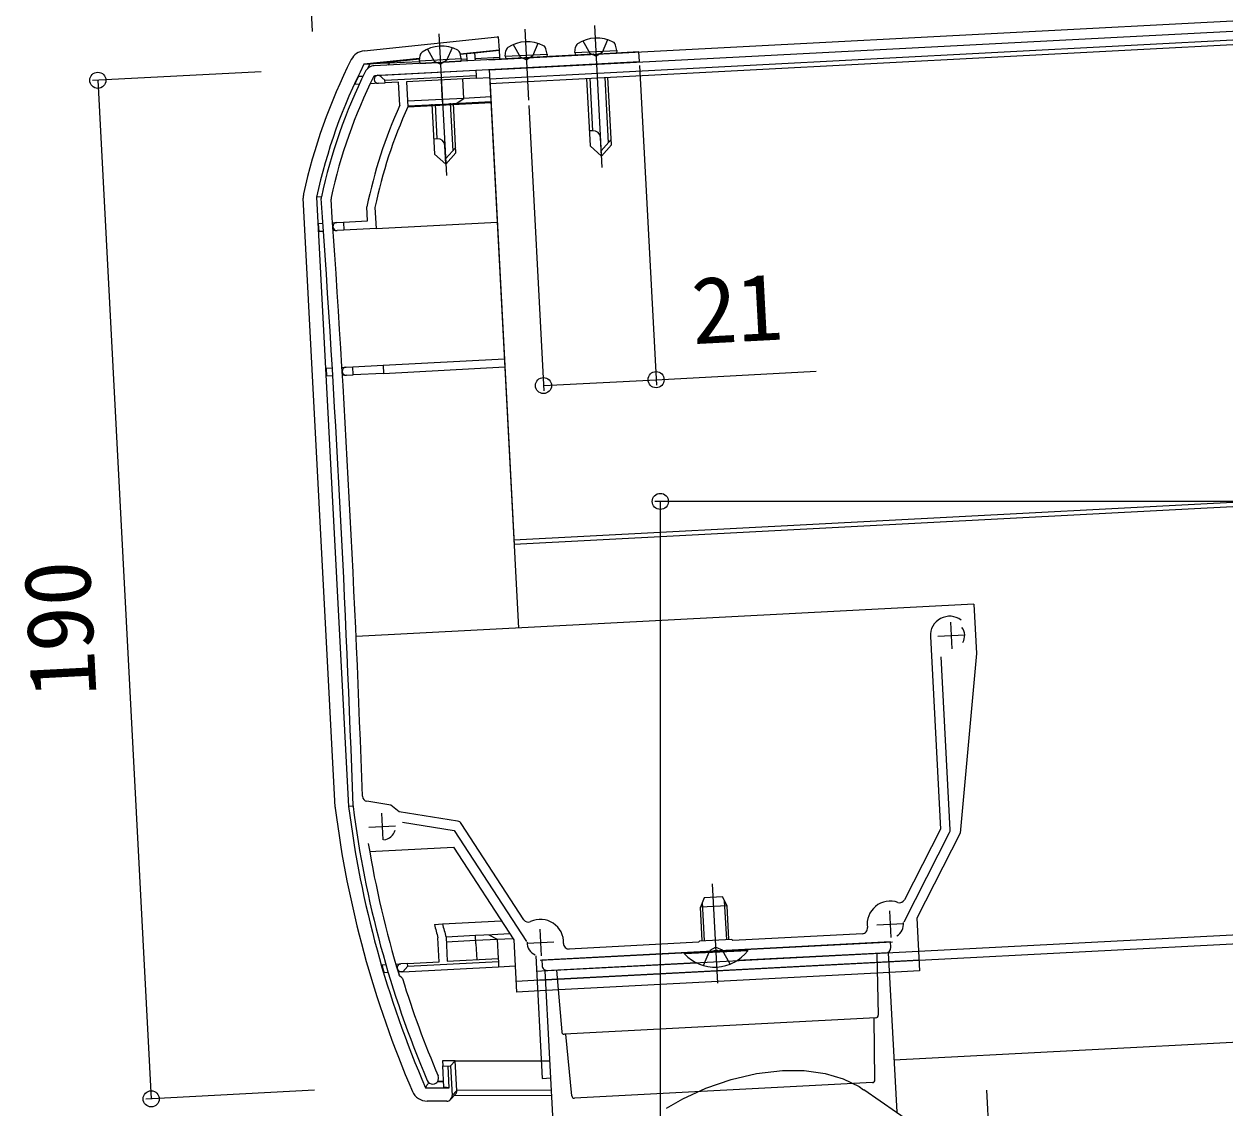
# Model space of a CAD drawing. Units: millimetres, scale not verified. Extents: x -875 to 875, y -1300 to 1294.
# Drawn here: x -659.1 to -435.5, y -601.4 to -399.5 of the extents above; entities that cross this region are included whole.
import ezdxf
from ezdxf.enums import TextEntityAlignment as Align

# ---------------------------------------------------------------- set-up
doc = ezdxf.new("R2010")
doc.units = ezdxf.units.MM
doc.header["$LTSCALE"] = 8
for name, color, linetype in [('0-3_YKK_11', 7, 'Continuous'), ('0-5_YKK_12', 2, 'Continuous'), ('0-6_YKK_13', 4, 'Continuous'), ('0-7_YKK_D', 6, 'Continuous')]:
    doc.layers.add(name, color=color, linetype=linetype)
doc.styles.add('ＭＳ ゴシック', font='')
doc.styles.get('ＭＳ ゴシック').set_extended_font_data('MS Gothic')

msp = doc.modelspace()

# ---------------------------------------------------------------- linework, layer by layer
at = {"layer": '0-3_YKK_11'}
for p, q in [((-486.581, -510.868), (-486.319, -515.862)), ((-488.946, -513.496), (-483.953, -513.234)), ((-486.656, -549.557), (-488.344, -517.358)), ((-592.563, -546.464), (-592.301, -551.457)), ((-594.929, -549.091), (-589.936, -548.83)), ((-566.055, -566.304), (-577.695, -548.38)), ((-495.243, -566.706), (-486.764, -550.064)), ((-497.949, -564.637), (-497.687, -569.63)), ((-563.073, -568.05), (-562.812, -573.043)), ((-500.315, -567.264), (-495.321, -567.003)), ((-565.439, -570.678), (-560.446, -570.416))]:
    msp.add_line(p, q, dxfattribs=at)
for points in [[(-593.991, -409.203), (-593.738, -409.037), (-544.525, -406.458), (-544.619, -404.66), (-552.15, -405.055), (-552.327, -405.184), (-552.876, -405.213), (-553.065, -405.103), (-581.11, -406.573), (-581.287, -406.702), (-581.836, -406.731), (-582.026, -406.621), (-593.891, -407.243)], [(-490.345, -513.569), (-488.465, -549.438), (-495.166, -562.589)], [(-578.378, -547.937), (-589.286, -546.209), (-590.84, -544.951), (-595.26, -544.251)], [(-588.669, -548.129), (-579.011, -549.659), (-565.548, -570.39)], [(-503.009, -568.908), (-527.133, -570.172), (-527.343, -569.983), (-533.335, -570.297), (-533.524, -570.507), (-557.595, -571.768)], [(-563, -573.854), (-530.692, -572.161), (-530.515, -572.032), (-529.966, -572.003), (-529.776, -572.113), (-497.415, -570.417)], [(-588.659, -577.282), (-588.745, -577.148), (-589.201, -576.738), (-589.287, -576.602)]]:
    msp.add_lwpolyline(points, dxfattribs=at)
for centre, radius, start, end in [((-506.02, -452.841), 100, 153.58215, 167.76778), ((-506.02, -452.841), 98.2, 153.61635, 167.61709), ((-593.786, -409.24), 2, 93, 153.58215), ((-602.772, -431.866), 1, 167.7677, 184.00687), ((-3817.32, -657.042), 3221.425, 1.9913, 4.00697), ((-600.959, -431.997), 1, 167.61716, 184.00244), ((-3817.381, -657.045), 3223.286, 2.02234, 4.00236), ((-486.749, -513.381), 3.6, 53.47881, 182.99999), ((-595.103, -543.263), 1, 182.02233, 260.99998), ((-596.841, -545.07), 1, 181.99132, 187.16026), ((-408.323, -521.387), 191, 187.16025, 203.0804), ((-578.534, -548.925), 1, 33.00005, 81.00004), ((-487.655, -549.61), 1, 332.99995, 2.99996), ((-408.322, -521.387), 189.201, 189.34087, 196.9678), ((-497.818, -567.134), 4.3, 70.58953, 188.41332), ((-496.057, -562.135), 1, 250.58953, 332.99999), ((-565.217, -565.759), 1, 213.00001, 295.41047), ((-562.942, -570.547), 4.3, 357.58668, 115.41047), ((-503.061, -567.909), 1, 273.00002, 8.41331), ((-557.647, -570.77), 1, 177.58669, 272.99998), ((-408.323, -521.387), 188.8, 197.22065, 203.08041), ((-583.023, -595.832), 1.1, 203.08037, 272.99996), ((-583.023, -595.832), 1.1, 272.99998, 23.08041)]:
    msp.add_arc(centre, radius, start, end, dxfattribs=at)
at = {"layer": '0-5_YKK_12'}
for p, q in [((-572.58, -406.126), (-338.877, -393.878)), ((-572.481, -408.023), (-334.859, -395.57)), ((-572.486, -407.923), (-567.033, -511.977)), ((-492.548, -572.165), (-385.627, -566.561)), ((-492.459, -573.862), (-385.627, -568.264)), ((-561.785, -575.793), (-492.548, -572.165)), ((-563.833, -573.031), (-562.637, -595.865)), ((-561.997, -577.507), (-492.459, -573.862)), ((-563.683, -575.893), (-561.785, -575.793)), ((-563.594, -577.59), (-561.997, -577.507)), ((-497.126, -592.432), (-387.179, -586.67)), ((-562.637, -595.865), (-561.039, -595.782))]:
    msp.add_line(p, q, dxfattribs=at)
at = {"layer": '0-6_YKK_13'}
for p, q in [((556.846, -350.54), (-572.392, -409.721)), ((-572.35, -410.52), (556.888, -351.339)), ((-552.887, -399.745), (-551.502, -426.185)), ((-595.812, -404.454), (-570.951, -401.842)), ((-581.848, -401.262), (-580.462, -427.702)), ((-570.803, -401.829), (-570.672, -404.327)), ((-565.87, -400.425), (-565.177, -413.645)), ((-550.446, -402.383), (-551.478, -404.757)), ((-584, -404.141), (-582.725, -406.394)), ((-579.406, -403.9), (-580.438, -406.274)), ((-570.672, -404.327), (-570.603, -405.646)), ((-569.523, -405.465), (-569.402, -404.483)), ((-568.022, -403.304), (-566.747, -405.557)), ((-563.428, -403.063), (-564.46, -405.437)), ((-561.71, -405.055), (-561.932, -404.091)), ((-556.54, -404.784), (-556.42, -403.802)), ((-556.54, -404.784), (-556.426, -405.279)), ((-555.04, -402.623), (-553.765, -404.876)), ((-551.478, -404.757), (-552.59, -405.424)), ((-548.728, -404.375), (-548.95, -403.411)), ((-585.449, -405.879), (-595.817, -406.968)), ((-594.745, -406.912), (-595.817, -406.968)), ((-593.622, -406.801), (-585.454, -405.92)), ((-591.241, -407.104), (-591.065, -406.719)), ((-591.065, -406.719), (-585.472, -406.426)), ((-585.501, -406.302), (-585.38, -405.32)), ((-585.501, -406.302), (-585.386, -406.797)), ((-585.386, -406.797), (-577.75, -406.397)), ((-582.725, -406.394), (-581.55, -406.942)), ((-580.438, -406.274), (-581.55, -406.942)), ((-577.688, -405.893), (-577.91, -404.928)), ((-577.87, -405.103), (-576.646, -404.971)), ((-577.703, -406.019), (-576.595, -405.96)), ((-576.647, -404.967), (-575.153, -404.81)), ((-576.575, -406.335), (-576.647, -404.967)), ((-575.077, -406.257), (-575.153, -404.81)), ((-575.097, -405.882), (-570.603, -405.646)), ((-570.603, -405.646), (-570.583, -406.021)), ((-569.523, -405.465), (-569.408, -405.96)), ((-569.408, -405.96), (-561.772, -405.559)), ((-566.747, -405.557), (-565.572, -406.105)), ((-564.46, -405.437), (-565.572, -406.105)), ((-556.426, -405.279), (-548.789, -404.879)), ((-553.765, -404.876), (-552.59, -405.424)), ((-596.822, -409.199), (-595.972, -409.154)), ((-593.211, -409.009), (-593.208, -409.009)), ((-593.208, -409.009), (-592.958, -408.996)), ((-592.958, -408.996), (-591.907, -409.942)), ((-592.05, -408.949), (-592.05, -408.949)), ((-591.907, -409.942), (-574.93, -409.053)), ((-574.93, -409.053), (-574.904, -409.552)), ((-596.704, -410.695), (-597.547, -410.739)), ((-593.129, -410.507), (-594.615, -410.585)), ((-593.129, -410.507), (-591.881, -410.442)), ((-591.881, -410.442), (-591.907, -409.942)), ((-589.384, -410.311), (-591.881, -410.442)), ((-589.16, -414.584), (-589.384, -410.311)), ((-574.904, -409.552), (-587.886, -410.232)), ((-587.886, -410.232), (-587.643, -414.869)), ((-581.238, -412.888), (-581.395, -409.892)), ((-577.211, -413.312), (-577.401, -409.683)), ((-574.904, -409.552), (-572.397, -409.421)), ((-572.392, -409.721), (-567.849, -496.402)), ((-554.375, -409.578), (-553.715, -422.16)), ((-553.776, -409.546), (-553.263, -419.333)), ((-550.979, -409.4), (-550.341, -421.583)), ((-549.721, -421.951), (-550.38, -409.368)), ((-581.205, -413.521), (-587.696, -413.861)), ((-581.16, -414.386), (-581.238, -412.888)), ((-577.211, -413.312), (-581.205, -413.521)), ((-578.663, -414.255), (-577.211, -413.312)), ((-572.207, -413.05), (-577.211, -413.312)), ((-587.651, -414.726), (-581.16, -414.386)), ((-587.643, -414.869), (-572.154, -414.057)), ((-583.162, -414.391), (-582.676, -423.678)), ((-582.563, -414.359), (-582.223, -420.851)), ((-581.16, -414.386), (-578.03, -414.222)), ((-579.767, -414.213), (-579.301, -423.101)), ((-578.681, -423.469), (-579.168, -414.182)), ((-578.03, -414.222), (-572.162, -413.915)), ((-553.196, -419.329), (-553.862, -419.364)), ((-582.156, -420.847), (-582.822, -420.882)), ((-580.574, -425.571), (-580.755, -422.109)), ((-578.733, -422.47), (-580.626, -424.572)), ((-553.715, -422.16), (-551.613, -424.053)), ((-551.613, -424.053), (-551.795, -420.591)), ((-549.773, -420.952), (-551.666, -423.054)), ((-549.721, -421.951), (-551.613, -424.053)), ((-582.676, -423.678), (-580.574, -425.571)), ((-578.681, -423.469), (-580.574, -425.571)), ((-601.186, -545.326), (-607.13, -431.909)), ((-603.752, -431.665), (-604.634, -431.711)), ((-604.634, -431.711), (-598.685, -545.213)), ((-595.14, -436.148), (-595.278, -433.512)), ((-593.77, -433.627), (-593.564, -437.567)), ((-604.271, -436.626), (-603.449, -436.583)), ((-604.193, -438.124), (-604.271, -436.626)), ((-603.347, -438.08), (-604.193, -438.124)), ((-601.652, -436.489), (-600.882, -436.449)), ((-600.804, -437.946), (-601.549, -437.986)), ((-600.882, -436.449), (-599.634, -436.383)), ((-599.555, -437.881), (-600.804, -437.946)), ((-599.634, -436.383), (-595.14, -436.148)), ((-599.634, -436.383), (-599.555, -437.881)), ((-593.564, -437.567), (-599.555, -437.881)), ((-593.564, -437.567), (-570.984, -436.384)), ((561.347, -436.422), (-567.891, -495.603)), ((-592.229, -463.032), (-569.66, -461.849)), ((-602.858, -463.589), (-601.714, -463.529)), ((-602.858, -463.589), (-602.78, -465.087)), ((-601.624, -465.026), (-602.78, -465.087)), ((-599.916, -463.435), (-599.11, -463.393)), ((-599.031, -464.891), (-599.826, -464.932)), ((-599.17, -463.396), (-597.921, -463.33)), ((-599.091, -464.894), (-597.843, -464.828)), ((-597.921, -463.33), (-592.229, -463.032)), ((-597.843, -464.828), (-597.921, -463.33)), ((-592.151, -464.53), (-597.843, -464.828)), ((-592.229, -463.032), (-592.151, -464.53)), ((-592.151, -464.53), (-569.582, -463.347)), ((-335.127, -484.205), (-567.849, -496.402)), ((-482.249, -507.534), (-481.768, -516.725)), ((-481.768, -516.725), (-484.819, -550.212)), ((-597.837, -545.168), (-598.685, -545.213)), ((-579.137, -552.77), (-567.893, -570.084)), ((-529.92, -578.129), (-530.888, -559.654)), ((-532.455, -562.24), (-533.165, -563.979)), ((-532.403, -570.248), (-532.781, -563.038)), ((-529.06, -562.062), (-532.455, -562.24)), ((-528.172, -563.718), (-529.06, -562.062)), ((-528.275, -570.032), (-528.652, -562.821)), ((-528.172, -563.718), (-533.165, -563.979)), ((-532.835, -570.271), (-533.165, -563.979)), ((-527.842, -570.009), (-528.172, -563.718)), ((-582.708, -567.177), (-581.176, -567.096)), ((-581.176, -567.096), (-570.264, -566.524)), ((-581.8, -574.139), (-582.034, -569.673)), ((-575.045, -569.278), (-580.537, -569.566)), ((-580.537, -569.566), (-580.302, -574.06)), ((-580.492, -570.431), (-575, -570.143)), ((-571.915, -569.114), (-575.045, -569.278)), ((-574.967, -570.776), (-575.045, -569.278)), ((-572.548, -569.147), (-571.005, -569.934)), ((-568.692, -568.945), (-571.915, -569.114)), ((-571.005, -569.934), (-568.148, -569.784)), ((-567.893, -570.084), (-567.384, -579.792)), ((-574.967, -570.776), (-574.81, -573.772)), ((-536.126, -572.446), (-524.342, -571.828)), ((-536.113, -572.693), (-536.126, -572.446)), ((-524.329, -572.076), (-536.113, -572.693)), ((-532.595, -574.847), (-531.384, -572.062)), ((-530.273, -571.394), (-531.384, -572.062)), ((-530.273, -571.394), (-529.098, -571.942)), ((-527.602, -574.586), (-529.098, -571.942)), ((-498.173, -572.46), (-526.34, -573.936)), ((-526.34, -573.936), (-498.673, -572.486)), ((-524.329, -572.076), (-524.342, -571.828)), ((-498.173, -572.46), (-496.617, -602.162)), ((-592.499, -574.699), (-591.767, -574.661)), ((-589.92, -574.564), (-588.94, -574.513)), ((-587.692, -574.447), (-581.8, -574.139)), ((-587.666, -574.947), (-570.789, -574.062)), ((-580.302, -574.06), (-570.815, -573.563)), ((-570.815, -573.563), (-570.789, -574.062)), ((-570.789, -574.062), (-570.736, -575.061)), ((-533.919, -574.333), (-562.085, -575.809)), ((-498.084, -574.157), (-561.997, -577.507)), ((-561.586, -575.783), (-533.919, -574.333)), ((-500.32, -572.572), (-500.053, -584.088)), ((-492.459, -573.862), (-498.084, -574.157)), ((-591.332, -576.14), (-592.064, -576.178)), ((-588.862, -576.011), (-589.481, -576.043)), ((-588.612, -575.998), (-588.862, -576.011)), ((-588.612, -575.998), (-570.736, -575.061)), ((-570.736, -575.061), (-567.641, -574.899)), ((-557.114, -670.679), (-562.085, -575.809)), ((-559.938, -575.697), (-559, -587.178)), ((-492.354, -575.86), (-497.98, -576.154)), ((-561.997, -577.507), (-567.489, -577.795)), ((-500.527, -584.599), (-558.476, -587.636)), ((-500.667, -596.143), (-500.791, -584.613)), ((-557.13, -599.102), (-558.212, -587.622)), ((-578.515, -598.102), (-578.805, -592.565)), ((-578.805, -592.565), (-561.207, -592.565)), ((-580.938, -597.509), (-581.146, -593.54)), ((-580.142, -593.578), (-579.697, -593.555)), ((-579.932, -597.6), (-580.142, -593.578)), ((-580.989, -596.533), (-582.062, -596.477)), ((-501.141, -596.648), (-556.606, -599.555)), ((-578.775, -598.829), (-579.684, -599.787)), ((-578.515, -598.102), (-579.409, -599.044)), ((-560.867, -599.057), (-579.037, -599.106)), ((-560.92, -598.055), (-578.515, -598.102)), ((-502.729, -597.952), (-486.66, -609.02)), ((-580.412, -600.1), (-584.035, -600.1))]:
    msp.add_line(p, q, dxfattribs=at)
for points in [[(-575.153, -404.81), (-570.672, -404.327), (-577.875, -405.083)], [(-556.54, -404.784), (-548.728, -404.375), (-548.789, -404.879)], [(-594.745, -406.912), (-594.958, -407.352), (-595.169, -407.795)], [(-593.622, -406.801), (-593.789, -406.818), (-593.944, -406.834), (-594.086, -406.848), (-594.214, -406.861), (-594.329, -406.872), (-594.43, -406.882), (-594.517, -406.891), (-594.59, -406.898), (-594.649, -406.904), (-594.695, -406.908), (-594.725, -406.91), (-594.745, -406.912)], [(-591.065, -406.719), (-591.324, -406.732), (-591.582, -406.744), (-591.836, -406.756), (-592.087, -406.766), (-592.333, -406.775), (-592.572, -406.783), (-592.803, -406.789), (-593.025, -406.794), (-593.237, -406.798), (-593.435, -406.8), (-593.622, -406.801)], [(-585.501, -406.302), (-577.688, -405.893), (-577.75, -406.397)], [(-569.523, -405.465), (-561.71, -405.055), (-561.772, -405.559)], [(-592.958, -408.996), (-574.983, -408.054), (-574.93, -409.053)], [(-482.249, -507.534), (-597.287, -513.563), (-597.29, -513.563)], [(-484.819, -550.212), (-492.87, -566.013), (-492.354, -575.86)], [(-594.762, -553.589), (-594.76, -553.589), (-579.137, -552.77)], [(-575, -570.143), (-571.005, -569.934), (-570.815, -573.563)], [(-497.726, -571.435), (-497.779, -570.436), (-562.689, -573.838), (-562.637, -574.837)], [(-588.612, -575.998), (-587.666, -574.947), (-587.692, -574.447), (-588.94, -574.513)], [(-497.98, -576.154), (-561.892, -579.504), (-567.384, -579.792)], [(-578.805, -592.565), (-581.197, -592.565), (-581.146, -593.54), (-580.142, -593.578)], [(-578.805, -592.565), (-579.697, -593.555), (-579.409, -599.044)], [(-539.475, -601.406), (-536.448, -599.699), (-532.129, -597.7), (-527.46, -596.064), (-522.743, -594.948), (-517.902, -594.382)], [(-517.902, -594.382), (-513.815, -594.413), (-509.928, -594.959), (-506.579, -595.949), (-503.625, -597.378), (-502.769, -598.008)], [(-582.025, -596.407), (-581.53, -596.398), (-580.996, -596.393)], [(-584.36, -597.6), (-579.932, -597.6), (-580.938, -597.509)]]:
    msp.add_lwpolyline(points, dxfattribs=at)
for centre, radius, start, end in [((-552.425, -408.574), 6.5, 62.36409, 123.63591), ((-595.498, -407.437), 3, 95.99589, 153.05082), ((-584.487, -405.43), 0.9, 123.63591, 173), ((-581.385, -410.092), 6.5, 62.36409, 123.63591), ((-578.787, -405.131), 0.9, 13, 62.36409), ((-568.509, -404.592), 0.9, 123.63591, 173), ((-565.407, -409.255), 6.5, 62.36409, 123.63591), ((-562.809, -404.293), 0.9, 13, 62.36409), ((-555.527, -403.912), 0.9, 123.63591, 173), ((-549.827, -403.613), 0.9, 13, 62.36409), ((-593.169, -409.758), 0.75, 93, 273), ((-505.498, -452.078), 91.68, 155.86033, 168.31642), ((-505.498, -452.078), 90.18, 155.63119, 168.19413), ((-553.126, -420.661), 1.333, 3, 93), ((-582.087, -422.179), 1.333, 3, 93), ((-604.134, -431.752), 3, 167.84287, 183), ((-600.843, -437.197), 0.75, 93, 273), ((-599.13, -464.145), 0.75, 93, 273), ((-486.45, -513.365), 2.5, 328.9334, 37.0666), ((-598.19, -545.169), 3, 183, 187.14914), ((-592.432, -548.96), 2.5, 276.9334, 345.0666), ((-408.11, -521.366), 180.508, 194.70164, 195.52255), ((-406.613, -521.259), 180.508, 194.71093, 195.52255), ((-497.843, -567.135), 2.5, 299.60383, 6.67554), ((-562.942, -570.547), 2.5, 178.9334, 247.0666), ((-530.48, -567.443), 7.7, 222.98312, 323.01688), ((-498.725, -571.487), 1, 273, 3), ((-588.901, -575.262), 0.75, 93, 273), ((-561.639, -574.784), 1, 183, 273), ((-500.553, -584.1), 0.5, 273, 1.32935), ((-558.502, -587.137), 0.5, 184.67065, 273), ((-501.167, -596.149), 0.5, 273, 0.61406), ((-584.035, -597.1), 3, 203.34345, 270.0041), ((-556.632, -599.055), 0.5, 185.38594, 273)]:
    msp.add_arc(centre, radius, start, end, dxfattribs=at)
for centre, major_axis, ratio, start_param, end_param in [((-570.646, -404.827), (-4.221, -0.455), 0.706571, 4.6734915, 4.7085183), ((-505.94, -452.832), (103.3, 5.414), 0.99863, 2.6194739, 2.8773968), ((-505.94, -452.832), (100.8, 5.283), 0.99863, 2.6167892, 2.8780616), ((-505.835, -452.827), (-100.8, -5.283), 0.99863, 5.7831412, 5.8000213), ((-408.11, -521.366), (194.3, 10.183), 0.99863, 3.2139091, 3.496206), ((-408.11, -521.366), (191.8, 10.052), 0.99863, 3.2138147, 3.4979158), ((-408.005, -521.36), (-191.8, -10.052), 0.99863, 0.2293784, 0.237417), ((-327.795, -517.157), (-271.037, -175.332), 0.373018, 5.6392728, 5.6441987), ((-580.409, -599.099), (-0.69, -0.727), 0.9974, 0.7579542, 2.3836384), ((-579.468, -598.107), (-0.4, 0.927), 0.933788, 3.5218697, 4.3347118)]:
    msp.add_ellipse(centre, major_axis=major_axis, ratio=ratio, start_param=start_param, end_param=end_param, dxfattribs=at)
at = {"layer": '0-7_YKK_D'}
for p, q in [((-605.402, -400.836), (-610.322, -306.965)), ((-614.988, -408.348), (-646.379, -409.993)), ((-544.488, -407.157), (-541.367, -466.71)), ((-645.38, -409.941), (-635.437, -599.681)), ((-565.124, -414.644), (-562.338, -467.809)), ((-393.627, -488.387), (-541.627, -488.387)), ((-540.627, -738.387), (-540.627, -488.387)), ((-605.044, -598.088), (-636.435, -599.733)), ((-479.908, -598.059), (-476.048, -671.719))]:
    msp.add_line(p, q, dxfattribs=at)
msp.add_lwpolyline([(-562.39, -466.81), (-541.419, -465.711), (-511.625, -464.15)], dxfattribs=at)
for centre in [(-645.38, -409.941), (-541.419, -465.711), (-562.39, -466.81), (-540.627, -488.387), (-635.437, -599.681)]:
    msp.add_circle(centre, 1.5, dxfattribs=at)

# ---------------------------------------------------------------- texts
at = {"layer": '0-7_YKK_D', "style": 'ＭＳ ゴシック'}
for s, rotation, p in [('21', 3, (-534.316, -462.835)), ('190', 93, (-641.889, -524.33))]:
    msp.add_text(s, height=12.46, rotation=rotation, dxfattribs=at).set_placement(p, align=Align.BOTTOM_LEFT)

doc.saveas('drawing.dxf')
